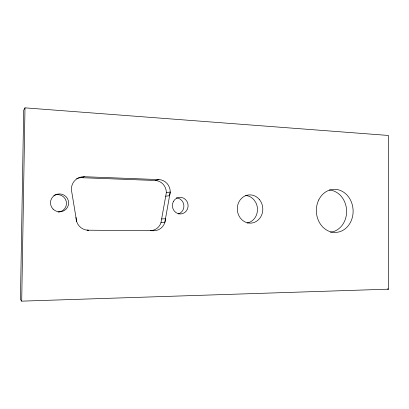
<?xml version="1.0" encoding="UTF-8"?>
<svg xmlns="http://www.w3.org/2000/svg" width="409" height="409" viewBox="0 0 409 409"><rect width="100%" height="100%" fill="white"/><g stroke="black" fill="none" stroke-linecap="round" stroke-linejoin="round"><path stroke-width="0.61" d="M21.703 301.147L24.99 107.853L388.453 135.461L388.55 289.168L21.703 301.147L20.45 299.552L23.686 110.251L24.99 107.853M161.637 218.927L165.471 218.779L165.052 221.888L163.876 224.776A12.117 11.605 88 0 1 153.82 230.732L150.175 230.661A11.892 11.416 88.1 0 0 160.067 224.817L160.993 222.552L166.34 192.649A11.851 11.314 78.4 0 0 155.21 180.487L81.846 177.705A12.464 12.26 43.4 0 0 76.59 178.667M81.846 177.705L84.274 176.724L158.927 179.597A12.081 11.503 78.6 0 1 170.246 192L169.597 195.666L165.696 196.243M155.21 180.487L158.927 179.597M166.34 192.649L170.246 192L164.817 222.47L160.993 222.552M87.209 230.19L153.82 230.732M87.189 230.216L88.446 230.247A12.597 12.546 84.5 0 1 77.592 223.82L76.365 220.748L75.982 217.455M387.389 288.989L388.55 289.168M76.641 221.433L71.795 192.215A12.71 12.495 45.7 0 1 84.274 176.724M329.317 189.991A21.207 18.154 87.1 0 1 346.607 210.839A21.207 18.154 87.1 0 1 330.411 232.256M176.294 197.864A8.19 7.735 84.3 0 1 183.861 205.149A8.19 7.735 84.3 0 1 178.14 213.984M53.804 195.374A8.916 8.773 14.3 0 1 66.222 201.274A8.916 8.773 14.3 0 1 58.078 212.123M245.651 195.476A13.891 12.567 86.4 0 1 253.912 199.756L255.87 202.665A13.891 12.567 86.4 0 1 247.113 223.033M259.587 199.73L259.178 199.27A14.141 12.751 86.4 0 0 238.115 203.856A14.141 12.751 86.4 0 0 251.024 223.125A14.141 12.751 86.4 0 0 261.162 202.23L259.587 199.73M173.462 201.361A8.344 7.858 84.4 0 0 180.211 213.989A8.344 7.858 84.4 0 0 187.082 201.601A8.344 7.858 84.4 0 0 173.462 201.361M53.058 209.071A9.09 8.947 15.9 0 0 68.293 205.379A9.09 8.947 15.9 0 0 57.326 194.178A9.09 8.947 15.9 0 0 53.058 209.071M318.713 199.981A21.57 18.385 87.1 0 0 334.92 232.44A21.57 18.385 87.1 0 0 350.569 200.211A21.57 18.385 87.1 0 0 318.713 199.981"/></g></svg>
